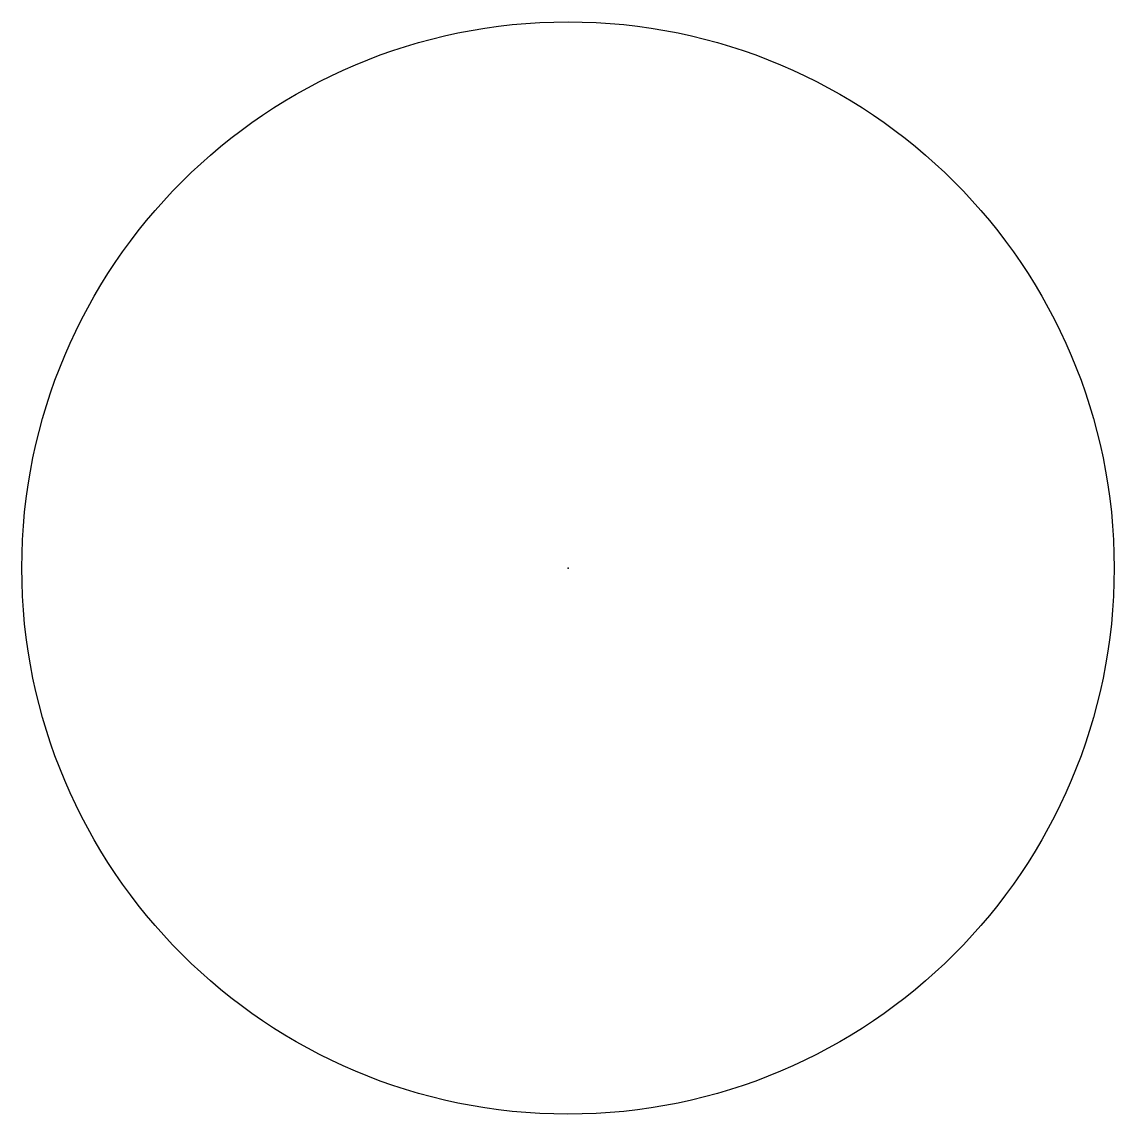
# Model space of a CAD drawing. Header units: inches. Extents: x -0.281 to 0.281, y -0.281 to 0.281.
import ezdxf

# ---------------------------------------------------------------- set-up
doc = ezdxf.new("R2010")
doc.units = ezdxf.units.IN
doc.header["$MEASUREMENT"] = 0
doc.layers.add('Button v1_Sketch1', color=7, linetype='Continuous')

msp = doc.modelspace()

# ---------------------------------------------------------------- linework, layer by layer
at = {"layer": 'Button v1_Sketch1'}
msp.add_circle((0, 0), 0.28125, dxfattribs=at)
msp.add_point((0, 0), dxfattribs=at)

doc.saveas('drawing.dxf')
